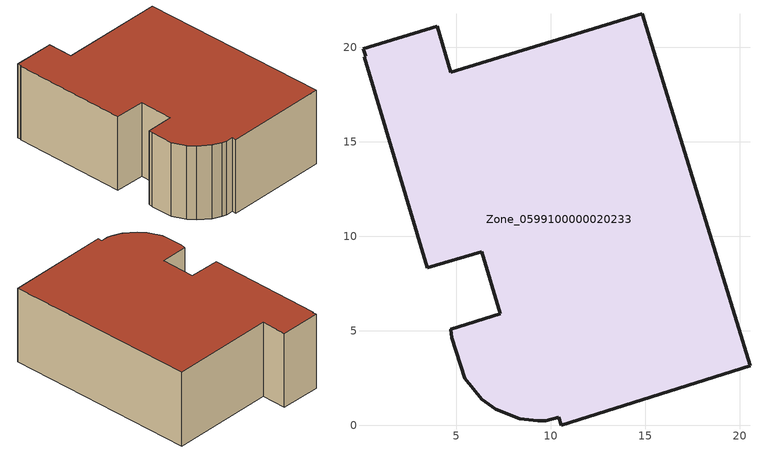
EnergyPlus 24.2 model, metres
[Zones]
Zone_0599100000020233
 floor ground (C_G): 0.12,19.5 0.2,19.53 0.08,19.93 3.99,21.11 4.71,18.67 14.83,21.78 20.54,3.16 10.54,0 10.42,0.43 9.72,0.24 9.3,0.24 8.35,0.34 7.07,0.85 6.33,1.37 5.44,2.49 4.74,4.64 4.71,5.08 7.33,5.91 6.35,9.18 3.44,8.35 z0
 wall outside (C_F): 5.44,2.49 6.33,1.37 7.07,0.85 8.35,0.34 9.3,0.24 9.72,0.24 10.42,0.43 10.54,0 20.54,3.16 14.83,21.78 4.71,18.67 3.99,21.11 0.08,19.93 0.2,19.53 0.12,19.5 3.44,8.35 6.35,9.18 7.33,5.91 4.71,5.08 4.74,4.64 5.44,2.49 z0:7.79
 roof outside (C_R): 0.2,19.53 0.12,19.5 3.44,8.35 6.35,9.18 7.33,5.91 4.71,5.08 4.74,4.64 5.44,2.49 6.33,1.37 7.07,0.85 8.35,0.34 9.3,0.24 9.72,0.24 10.42,0.43 10.54,0 20.54,3.16 14.83,21.78 4.71,18.67 3.99,21.11 0.08,19.93 z7.79
[BUILDING]
Pand.0599100000020233: North Axis=0; Terrain=City; Loads Convergence Tolerance Value=0.04; Temperature Convergence Tolerance Value=0.4; Solar Distribution=FullExterior; Maximum Number of Warmup Days=25; Minimum Number of Warmup Days=1
[Site:Location]
Rotterdam.The.Hague.AP_ZH_NLD Design_Conditions: Latitude=51.96; Longitude=4.45; Time Zone=1; Elevation=-4.5
[SITE:GROUNDTEMPERATURE:BUILDINGSURFACE]
18, 18, 18, 18, 18, 18, 18, 18, 18, 18, 18, 18
[MATERIAL] Thermal Absorptance=0.9; Solar Absorptance=0.7; Visible Absorptance=0.7
Name | Roughness | Thickness | Conductivity | Density | Specific Heat
G.D.1965 | MediumSmooth | 0.15 | 1 | 540 | 1210
F.D.1965 | Rough | 0.3 | 0.857143 | 1920 | 840
R.D.1965 | MediumRough | 0.2 | 0.08 | 1500 | 1000
[CONSTRUCTION]
C_G: G.D.1965
C_F: F.D.1965
C_R: R.D.1965
[ZONE]
Zone_0599100000020233: Type=1; Multiplier=1; Ceiling Height=Autocalculate; Volume=Autocalculate; Floor Area=autocalculate; Part of Total Floor Area=Yes
[ZONEINFILTRATION:DESIGNFLOWRATE]
Infil_Zone_0599100000020233: Zone or ZoneList or Space or SpaceList=Zone_0599100000020233; Schedule=AlwaysOn; Design Flow Rate Calculation Method=Flow/Area; Flow Rate per Floor Area=0.0042; Constant Term Coefficient=1; Temperature Term Coefficient=0; Velocity Term Coefficient=0; Velocity Squared Term Coefficient=0
[HVACTEMPLATE:ZONE:IDEALLOADSAIRSYSTEM]
Zone_0599100000020233: Maximum Heating Supply Air Temperature=50; Minimum Cooling Supply Air Temperature=13; Maximum Heating Supply Air Humidity Ratio=0.0156; Minimum Cooling Supply Air Humidity Ratio=0.0077; Heating Limit=NoLimit; Cooling Limit=NoLimit; Dehumidification Control Type=ConstantSensibleHeatRatio; Cooling Sensible Heat Ratio=0.7; Dehumidification Setpoint=60; Humidification Control Type=None; Humidification Setpoint=30; Outdoor Air Method=None; Outdoor Air Flow Rate per Person=0.00944; Outdoor Air Flow Rate per Zone Floor Area=0; Outdoor Air Flow Rate per Zone=0; Demand Controlled Ventilation Type=None; Outdoor Air Economizer Type=NoEconomizer; Heat Recovery Type=None; Sensible Heat Recovery Effectiveness=0.7; Latent Heat Recovery Effectiveness=0.65
[ZONECONTROL:THERMOSTAT]
ThermostatControl_Zone_0599100000020233: Zone or ZoneList=Zone_0599100000020233; Control Type Schedule=DualSetpointControlType; Control 1=Thermostat_Zone_0599100000020233; Temperature Difference Between Cutout And Setpoint=0
[THERMOSTATSETPOINT:DUALSETPOINT]
Thermostat_Zone_0599100000020233: Heating Setpoint Temperature Schedule=HeatingSetpoint_Zone_0599100000020233; Cooling Setpoint Temperature Schedule=CoolingSetpoint_Zone_0599100000020233
[SCHEDULE:COMPACT]
HeatingSetpoint_Zone_0599100000020233: Through: 12/31, For: AllDays, Until: 24:00, 21
CoolingSetpoint_Zone_0599100000020233: Through: 12/31, For: AllDays, Until: 24:00, 24
DualSetpointControlType: Through: 12/31, For: AllDays, Until: 24:00, 4
AlwaysOn: Through: 12/31, For: AllDays, Until: 24:00, 1
